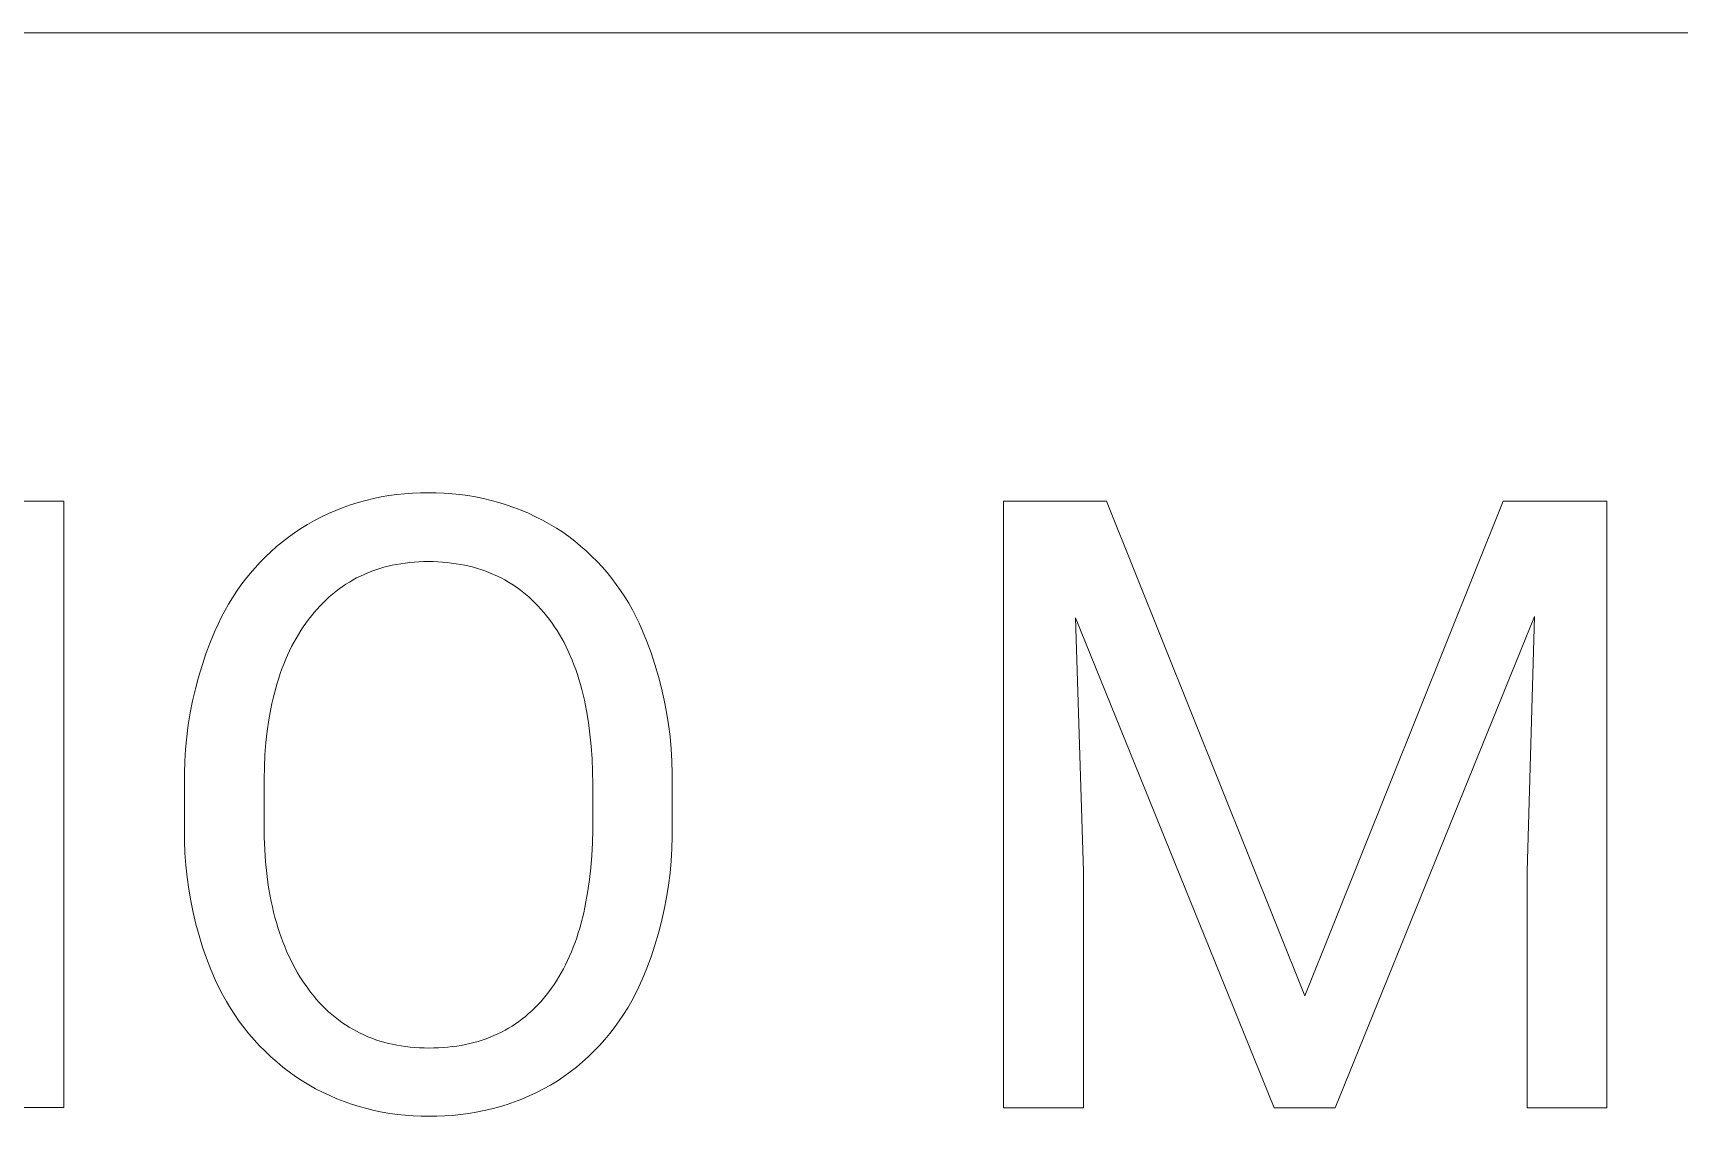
# Model space of a CAD drawing. Header units: millimetres. Extents: x -2542 to 6192, y -257 to 5845.
# Drawn here: x 3714 to 3938.5, y 572 to 719.8 of the extents above; entities that cross this region are included whole.
import ezdxf

# ---------------------------------------------------------------- set-up
doc = ezdxf.new("R2010")
doc.units = ezdxf.units.MM
doc.header["$MEASUREMENT"] = 0
doc.layers.add('Domyślny', color=7, linetype='Continuous', true_color=0x000000)

msp = doc.modelspace()

# ---------------------------------------------------------------- linework, layer by layer
at = {"layer": 'Domyślny', "color": 18, "lineweight": 15, "true_color": 0x000000}
for p, q in [((6183.9, 719.77), (2891.58, 719.77)), ((3707.34, 655.9), (3718.19, 655.9)), ((3718.19, 655.9), (3718.19, 573.19)), ((3757.31, 655.39), (3758.34, 655.72)), ((3758.34, 655.72), (3759.38, 656.01)), ((3759.38, 656.01), (3760.42, 656.26)), ((3760.42, 656.26), (3761.48, 656.48)), ((3761.48, 656.48), (3762.54, 656.66)), ((3762.54, 656.66), (3763.61, 656.81)), ((3763.61, 656.81), (3764.68, 656.92)), ((3764.68, 656.92), (3765.75, 656.99)), ((3765.75, 656.99), (3766.83, 657.03)), ((3766.83, 657.03), (3767.91, 657.03)), ((3767.91, 657.03), (3768.99, 657.03)), ((3768.99, 657.03), (3770.07, 656.99)), ((3770.07, 656.99), (3771.15, 656.92)), ((3771.15, 656.92), (3772.22, 656.81)), ((3772.22, 656.81), (3773.29, 656.67)), ((3773.29, 656.67), (3774.36, 656.49)), ((3774.36, 656.49), (3775.42, 656.27)), ((3775.42, 656.27), (3776.47, 656.02)), ((3776.47, 656.02), (3777.51, 655.74)), ((3777.51, 655.74), (3778.54, 655.41)), ((3846.35, 573.18), (3846.35, 655.89)), ((3846.35, 655.89), (3860.42, 655.89)), ((3860.42, 655.89), (3887.47, 588.42)), ((3887.47, 588.42), (3914.49, 655.89)), ((3914.49, 655.89), (3928.65, 655.89)), ((3928.65, 655.89), (3928.65, 573.18)), ((3752.38, 653.26), (3753.33, 653.75)), ((3753.33, 653.75), (3754.31, 654.21)), ((3754.31, 654.21), (3755.29, 654.64)), ((3755.29, 654.64), (3756.3, 655.03)), ((3756.3, 655.03), (3757.31, 655.39)), ((3778.54, 655.41), (3779.56, 655.06)), ((3779.56, 655.06), (3780.57, 654.67)), ((3780.57, 654.67), (3781.57, 654.25)), ((3781.57, 654.25), (3782.55, 653.79)), ((3782.55, 653.79), (3783.51, 653.3)), ((3783.51, 653.3), (3784.46, 652.78)), ((3748.83, 650.99), (3749.66, 651.6)), ((3749.66, 651.6), (3750.51, 652.17)), ((3750.51, 652.17), (3751.44, 652.73)), ((3751.44, 652.73), (3752.38, 653.26)), ((3784.46, 652.78), (3785.39, 652.23)), ((3785.39, 652.23), (3786.24, 651.66)), ((3786.24, 651.66), (3787.07, 651.07)), ((3787.07, 651.07), (3787.89, 650.44)), ((3745.71, 648.32), (3746.46, 649.02)), ((3746.46, 649.02), (3747.23, 649.71)), ((3747.23, 649.71), (3748.02, 650.36)), ((3748.02, 650.36), (3748.83, 650.99)), ((3787.89, 650.44), (3788.68, 649.79)), ((3788.68, 649.79), (3789.45, 649.12)), ((3789.45, 649.12), (3790.19, 648.42)), ((3743.62, 646.05), (3744.29, 646.83)), ((3744.29, 646.83), (3744.99, 647.58)), ((3744.99, 647.58), (3745.71, 648.32)), ((3760.75, 646.55), (3760.21, 646.36)), ((3761.3, 646.73), (3760.75, 646.55)), ((3761.86, 646.89), (3761.3, 646.73)), ((3762.42, 647.04), (3761.86, 646.89)), ((3763, 647.17), (3762.42, 647.04)), ((3763.58, 647.28), (3763, 647.17)), ((3764.17, 647.38), (3763.58, 647.28)), ((3764.77, 647.47), (3764.17, 647.38)), ((3765.38, 647.54), (3764.77, 647.47)), ((3766, 647.59), (3765.38, 647.54)), ((3766.63, 647.63), (3766, 647.59)), ((3767.26, 647.66), (3766.63, 647.63)), ((3767.91, 647.66), (3767.26, 647.66)), ((3768.56, 647.66), (3767.91, 647.66)), ((3769.21, 647.63), (3768.56, 647.66)), ((3769.85, 647.59), (3769.21, 647.63)), ((3770.48, 647.54), (3769.85, 647.59)), ((3771.1, 647.47), (3770.48, 647.54)), ((3771.72, 647.38), (3771.1, 647.47)), ((3772.32, 647.28), (3771.72, 647.38)), ((3772.91, 647.17), (3772.32, 647.28)), ((3773.5, 647.04), (3772.91, 647.17)), ((3774.07, 646.89), (3773.5, 647.04)), ((3774.64, 646.73), (3774.07, 646.89)), ((3775.2, 646.55), (3774.64, 646.73)), ((3775.74, 646.36), (3775.2, 646.55)), ((3790.19, 648.42), (3790.92, 647.69)), ((3790.92, 647.69), (3791.61, 646.94)), ((3791.61, 646.94), (3792.29, 646.17)), ((3741.77, 643.59), (3742.36, 644.43)), ((3742.36, 644.43), (3742.98, 645.25)), ((3742.98, 645.25), (3743.62, 646.05)), ((3756.68, 644.58), (3756.21, 644.26)), ((3757.16, 644.88), (3756.68, 644.58)), ((3757.65, 645.16), (3757.16, 644.88)), ((3758.14, 645.43), (3757.65, 645.16)), ((3758.65, 645.69), (3758.14, 645.43)), ((3759.16, 645.92), (3758.65, 645.69)), ((3759.68, 646.15), (3759.16, 645.92)), ((3760.21, 646.36), (3759.68, 646.15)), ((3776.28, 646.15), (3775.74, 646.36)), ((3776.81, 645.92), (3776.28, 646.15)), ((3777.33, 645.69), (3776.81, 645.92)), ((3777.84, 645.43), (3777.33, 645.69)), ((3778.35, 645.16), (3777.84, 645.43)), ((3778.84, 644.88), (3778.35, 645.16)), ((3779.32, 644.58), (3778.84, 644.88)), ((3779.8, 644.26), (3779.32, 644.58)), ((3792.29, 646.17), (3792.93, 645.37)), ((3792.93, 645.37), (3793.55, 644.56)), ((3793.55, 644.56), (3794.14, 643.72)), ((3740.67, 641.85), (3741.2, 642.73)), ((3741.2, 642.73), (3741.77, 643.59)), ((3753.98, 642.45), (3753.56, 642.05)), ((3754.41, 642.85), (3753.98, 642.45)), ((3754.85, 643.22), (3754.41, 642.85)), ((3755.29, 643.58), (3754.85, 643.22)), ((3755.75, 643.93), (3755.29, 643.58)), ((3756.21, 644.26), (3755.75, 643.93)), ((3780.27, 643.93), (3779.8, 644.26)), ((3780.72, 643.58), (3780.27, 643.93)), ((3781.17, 643.22), (3780.72, 643.58)), ((3781.61, 642.85), (3781.17, 643.22)), ((3782.04, 642.45), (3781.61, 642.85)), ((3782.46, 642.05), (3782.04, 642.45)), ((3794.14, 643.72), (3794.71, 642.86)), ((3794.71, 642.86), (3795.24, 641.99)), ((3739.24, 639.12), (3739.68, 640.05)), ((3739.68, 640.05), (3740.16, 640.96)), ((3740.16, 640.96), (3740.67, 641.85)), ((3751.97, 640.27), (3751.59, 639.78)), ((3752.35, 640.73), (3751.97, 640.27)), ((3752.75, 641.19), (3752.35, 640.73)), ((3753.15, 641.62), (3752.75, 641.19)), ((3753.56, 642.05), (3753.15, 641.62)), ((3782.87, 641.62), (3782.46, 642.05)), ((3783.27, 641.19), (3782.87, 641.62)), ((3783.67, 640.73), (3783.27, 641.19)), ((3784.05, 640.27), (3783.67, 640.73)), ((3784.43, 639.78), (3784.05, 640.27)), ((3795.24, 641.99), (3795.75, 641.1)), ((3795.75, 641.1), (3796.22, 640.19)), ((3796.22, 640.19), (3796.66, 639.27)), ((3883.25, 573.18), (3856.18, 639.99)), ((3856.18, 639.99), (3857.25, 605.41)), ((3918.77, 640.16), (3891.6, 573.18)), ((3917.75, 605.41), (3918.77, 640.16)), ((3738.18, 636.64), (3738.82, 638.18)), ((3738.82, 638.18), (3739.24, 639.12)), ((3750.2, 637.73), (3749.88, 637.19)), ((3750.53, 638.26), (3750.2, 637.73)), ((3750.87, 638.78), (3750.53, 638.26)), ((3751.23, 639.29), (3750.87, 638.78)), ((3751.59, 639.78), (3751.23, 639.29)), ((3784.79, 639.29), (3784.43, 639.78)), ((3785.14, 638.78), (3784.79, 639.29)), ((3785.48, 638.26), (3785.14, 638.78)), ((3785.81, 637.72), (3785.48, 638.26)), ((3786.12, 637.17), (3785.81, 637.72)), ((3796.66, 639.27), (3797.08, 638.33)), ((3797.08, 638.33), (3797.71, 636.78)), ((3737.59, 635.09), (3738.18, 636.64)), ((3748.99, 635.49), (3748.71, 634.89)), ((3749.27, 636.07), (3748.99, 635.49)), ((3749.57, 636.63), (3749.27, 636.07)), ((3749.88, 637.19), (3749.57, 636.63)), ((3786.43, 636.61), (3786.12, 637.17)), ((3786.72, 636.03), (3786.43, 636.61)), ((3787, 635.44), (3786.72, 636.03)), ((3787.28, 634.83), (3787, 635.44)), ((3797.71, 636.78), (3798.29, 635.2)), ((3736.58, 631.91), (3737.06, 633.51)), ((3737.06, 633.51), (3737.59, 635.09)), ((3748.2, 633.67), (3747.96, 633.04)), ((3748.45, 634.29), (3748.2, 633.67)), ((3748.71, 634.89), (3748.45, 634.29)), ((3787.54, 634.21), (3787.28, 634.83)), ((3787.78, 633.58), (3787.54, 634.21)), ((3788.02, 632.94), (3787.78, 633.58)), ((3798.29, 635.2), (3798.82, 633.61)), ((3798.82, 633.61), (3799.3, 632.01)), ((3736.15, 630.3), (3736.58, 631.91)), ((3747.31, 631.09), (3747.11, 630.41)), ((3747.51, 631.75), (3747.31, 631.09)), ((3747.73, 632.4), (3747.51, 631.75)), ((3747.96, 633.04), (3747.73, 632.4)), ((3788.24, 632.28), (3788.02, 632.94)), ((3788.46, 631.61), (3788.24, 632.28)), ((3788.66, 630.92), (3788.46, 631.61)), ((3788.85, 630.22), (3788.66, 630.92)), ((3799.3, 632.01), (3799.72, 630.39)), ((3735.45, 627.05), (3735.77, 628.68)), ((3735.77, 628.68), (3736.15, 630.3)), ((3746.76, 629.02), (3746.59, 628.31)), ((3746.93, 629.72), (3746.76, 629.02)), ((3747.11, 630.41), (3746.93, 629.72)), ((3789.03, 629.51), (3788.85, 630.22)), ((3789.2, 628.78), (3789.03, 629.51)), ((3789.35, 628.04), (3789.2, 628.78)), ((3799.72, 630.39), (3800.09, 628.75)), ((3800.09, 628.75), (3800.41, 627.11)), ((3735.18, 625.4), (3735.45, 627.05)), ((3746.44, 627.58), (3746.18, 626.09)), ((3746.59, 628.31), (3746.44, 627.58)), ((3789.5, 627.29), (3789.35, 628.04)), ((3789.75, 625.74), (3789.5, 627.29)), ((3800.41, 627.11), (3800.67, 625.45)), ((3734.97, 623.75), (3735.18, 625.4)), ((3745.95, 624.56), (3745.78, 622.98)), ((3746.18, 626.09), (3745.95, 624.56)), ((3789.96, 624.14), (3789.75, 625.74)), ((3790.12, 622.49), (3789.96, 624.14)), ((3800.67, 625.45), (3800.88, 623.79)), ((3734.7, 620.43), (3734.81, 622.09)), ((3734.81, 622.09), (3734.97, 623.75)), ((3745.78, 622.98), (3745.64, 621.35)), ((3790.24, 620.78), (3790.12, 622.49)), ((3800.88, 623.79), (3801.04, 622.12)), ((3801.04, 622.12), (3801.14, 620.45)), ((3734.66, 618.76), (3734.7, 620.43)), ((3745.56, 619.67), (3745.51, 617.94)), ((3745.64, 621.35), (3745.56, 619.67)), ((3790.31, 619.02), (3790.24, 620.78)), ((3801.14, 620.45), (3801.19, 618.77)), ((3734.66, 617.1), (3734.66, 618.76)), ((3745.51, 617.94), (3745.51, 611.86)), ((3790.33, 617.21), (3790.31, 619.02)), ((3801.19, 618.77), (3801.18, 617.1)), ((3734.66, 611.13), (3734.66, 617.1)), ((3790.33, 611.08), (3790.33, 617.21)), ((3801.18, 617.1), (3801.18, 611.86)), ((3734.67, 609.5), (3734.66, 611.13)), ((3745.51, 611.86), (3745.54, 610.1)), ((3790.29, 609.31), (3790.33, 611.08)), ((3801.18, 611.86), (3801.19, 610.19)), ((3734.73, 607.88), (3734.67, 609.5)), ((3745.54, 610.1), (3745.6, 608.39)), ((3745.6, 608.39), (3745.72, 606.73)), ((3790.2, 607.59), (3790.29, 609.31)), ((3801.14, 608.51), (3801.04, 606.84)), ((3801.19, 610.19), (3801.14, 608.51)), ((3734.84, 606.25), (3734.73, 607.88)), ((3735.01, 604.63), (3734.84, 606.25)), ((3745.72, 606.73), (3745.88, 605.12)), ((3790.07, 605.92), (3790.2, 607.59)), ((3801.04, 606.84), (3800.89, 605.18)), ((3735.24, 603.01), (3735.01, 604.63)), ((3745.88, 605.12), (3746.09, 603.55)), ((3789.67, 602.75), (3789.89, 604.31)), ((3789.89, 604.31), (3790.07, 605.92)), ((3800.89, 605.18), (3800.68, 603.52)), ((3857.25, 605.41), (3857.25, 573.18)), ((3917.75, 573.18), (3917.75, 605.41)), ((3735.51, 601.41), (3735.24, 603.01)), ((3746.09, 603.55), (3746.21, 602.78)), ((3746.21, 602.78), (3746.35, 602.03)), ((3746.35, 602.03), (3746.49, 601.29)), ((3789.41, 601.24), (3789.67, 602.75)), ((3800.42, 601.86), (3800.1, 600.22)), ((3800.68, 603.52), (3800.42, 601.86)), ((3735.84, 599.81), (3735.51, 601.41)), ((3736.22, 598.23), (3735.84, 599.81)), ((3746.49, 601.29), (3746.65, 600.56)), ((3746.65, 600.56), (3746.82, 599.84)), ((3746.82, 599.84), (3747, 599.14)), ((3788.94, 599.07), (3789.11, 599.78)), ((3789.11, 599.78), (3789.26, 600.5)), ((3789.26, 600.5), (3789.41, 601.24)), ((3800.1, 600.22), (3799.73, 598.59)), ((3736.66, 596.66), (3736.22, 598.23)), ((3747, 599.14), (3747.19, 598.44)), ((3747.19, 598.44), (3747.39, 597.76)), ((3747.39, 597.76), (3747.61, 597.09)), ((3788.36, 597.02), (3788.56, 597.69)), ((3788.56, 597.69), (3788.76, 598.37)), ((3788.76, 598.37), (3788.94, 599.07)), ((3799.73, 598.59), (3799.3, 596.97)), ((3737.14, 595.1), (3736.66, 596.66)), ((3737.68, 593.56), (3737.14, 595.1)), ((3747.61, 597.09), (3747.84, 596.44)), ((3747.84, 596.44), (3748.08, 595.79)), ((3748.08, 595.79), (3748.33, 595.16)), ((3748.33, 595.16), (3748.59, 594.53)), ((3787.44, 594.46), (3787.69, 595.08)), ((3787.69, 595.08), (3787.92, 595.71)), ((3787.92, 595.71), (3788.15, 596.36)), ((3788.15, 596.36), (3788.36, 597.02)), ((3798.82, 595.37), (3798.29, 593.78)), ((3799.3, 596.97), (3798.82, 595.37)), ((3738.27, 592.04), (3737.68, 593.56)), ((3748.59, 594.53), (3748.86, 593.92)), ((3748.86, 593.92), (3749.15, 593.33)), ((3749.15, 593.33), (3749.44, 592.74)), ((3749.44, 592.74), (3749.75, 592.16)), ((3786.34, 592.12), (3786.64, 592.69)), ((3786.64, 592.69), (3786.91, 593.26)), ((3786.91, 593.26), (3787.18, 593.86)), ((3787.18, 593.86), (3787.44, 594.46)), ((3798.29, 593.78), (3797.71, 592.21)), ((3738.91, 590.54), (3738.27, 592.04)), ((3739.37, 589.57), (3738.91, 590.54)), ((3749.75, 592.16), (3750.07, 591.6)), ((3750.07, 591.6), (3750.41, 591.05)), ((3750.41, 591.05), (3750.75, 590.51)), ((3750.75, 590.51), (3751.11, 589.98)), ((3785.07, 589.99), (3785.41, 590.5)), ((3785.41, 590.5), (3785.73, 591.03)), ((3785.73, 591.03), (3786.04, 591.57)), ((3786.04, 591.57), (3786.34, 592.12)), ((3797.08, 590.66), (3796.64, 589.68)), ((3797.71, 592.21), (3797.08, 590.66)), ((3739.86, 588.61), (3739.37, 589.57)), ((3740.38, 587.67), (3739.86, 588.61)), ((3751.11, 589.98), (3751.47, 589.47)), ((3751.47, 589.47), (3751.85, 588.96)), ((3751.85, 588.96), (3752.24, 588.47)), ((3752.24, 588.47), (3752.64, 588)), ((3783.62, 588.07), (3784, 588.53)), ((3784, 588.53), (3784.37, 589)), ((3784.37, 589), (3784.72, 589.49)), ((3784.72, 589.49), (3785.07, 589.99)), ((3796.17, 588.71), (3795.66, 587.76)), ((3796.64, 589.68), (3796.17, 588.71)), ((3740.94, 586.74), (3740.38, 587.67)), ((3741.52, 585.84), (3740.94, 586.74)), ((3752.64, 588), (3753.05, 587.55)), ((3753.05, 587.55), (3753.46, 587.11)), ((3753.46, 587.11), (3753.89, 586.69)), ((3753.89, 586.69), (3754.32, 586.28)), ((3754.32, 586.28), (3754.76, 585.89)), ((3781.17, 585.64), (3781.6, 586.01)), ((3781.6, 586.01), (3782.03, 586.39)), ((3782.03, 586.39), (3782.44, 586.79)), ((3782.44, 586.79), (3782.84, 587.2)), ((3782.84, 587.2), (3783.24, 587.63)), ((3783.24, 587.63), (3783.62, 588.07)), ((3795.12, 586.82), (3794.55, 585.91)), ((3795.66, 587.76), (3795.12, 586.82)), ((3742.14, 584.96), (3741.52, 585.84)), ((3742.79, 584.09), (3742.14, 584.96)), ((3743.46, 583.25), (3742.79, 584.09)), ((3754.76, 585.89), (3755.21, 585.51)), ((3755.21, 585.51), (3755.67, 585.16)), ((3755.67, 585.16), (3756.14, 584.81)), ((3756.14, 584.81), (3756.62, 584.49)), ((3756.62, 584.49), (3757.1, 584.18)), ((3757.1, 584.18), (3757.6, 583.88)), ((3757.6, 583.88), (3758.1, 583.61)), ((3777.89, 583.49), (3778.38, 583.75)), ((3778.38, 583.75), (3778.87, 584.03)), ((3778.87, 584.03), (3779.35, 584.32)), ((3779.35, 584.32), (3779.82, 584.63)), ((3779.82, 584.63), (3780.28, 584.95)), ((3780.28, 584.95), (3780.73, 585.29)), ((3780.73, 585.29), (3781.17, 585.64)), ((3793.32, 584.14), (3792.66, 583.29)), ((3793.95, 585.02), (3793.32, 584.14)), ((3794.55, 585.91), (3793.95, 585.02)), ((3744.16, 582.44), (3743.46, 583.25)), ((3744.89, 581.64), (3744.16, 582.44)), ((3745.65, 580.88), (3744.89, 581.64)), ((3758.1, 583.61), (3758.61, 583.35)), ((3758.61, 583.35), (3759.13, 583.1)), ((3759.13, 583.1), (3759.66, 582.87)), ((3759.66, 582.87), (3760.2, 582.66)), ((3760.2, 582.66), (3760.74, 582.46)), ((3760.74, 582.46), (3761.3, 582.28)), ((3761.3, 582.28), (3761.86, 582.11)), ((3761.86, 582.11), (3762.44, 581.96)), ((3762.44, 581.96), (3763.02, 581.83)), ((3763.02, 581.83), (3763.61, 581.71)), ((3763.61, 581.71), (3764.21, 581.61)), ((3764.21, 581.61), (3764.82, 581.52)), ((3764.82, 581.52), (3765.44, 581.45)), ((3765.44, 581.45), (3766.06, 581.39)), ((3769.94, 581.39), (3770.57, 581.44)), ((3770.57, 581.44), (3771.19, 581.51)), ((3771.19, 581.51), (3771.8, 581.59)), ((3771.8, 581.59), (3772.4, 581.69)), ((3772.4, 581.69), (3772.99, 581.8)), ((3772.99, 581.8), (3773.57, 581.93)), ((3773.57, 581.93), (3774.14, 582.07)), ((3774.14, 582.07), (3774.71, 582.23)), ((3774.71, 582.23), (3775.26, 582.4)), ((3775.26, 582.4), (3775.8, 582.59)), ((3775.8, 582.59), (3776.34, 582.79)), ((3776.34, 582.79), (3776.86, 583.01)), ((3776.86, 583.01), (3777.38, 583.24)), ((3777.38, 583.24), (3777.89, 583.49)), ((3791.25, 581.67), (3790.5, 580.89)), ((3791.97, 582.47), (3791.25, 581.67)), ((3792.66, 583.29), (3791.97, 582.47)), ((3746.43, 580.13), (3745.65, 580.88)), ((3747.24, 579.42), (3746.43, 580.13)), ((3748.07, 578.73), (3747.24, 579.42)), ((3766.06, 581.39), (3766.7, 581.36)), ((3766.7, 581.36), (3767.34, 581.33)), ((3767.34, 581.33), (3767.99, 581.32)), ((3767.99, 581.32), (3768.65, 581.33)), ((3768.65, 581.33), (3769.3, 581.35)), ((3769.3, 581.35), (3769.94, 581.39)), ((3788.93, 579.42), (3788.11, 578.72)), ((3789.73, 580.14), (3788.93, 579.42)), ((3790.5, 580.89), (3789.73, 580.14)), ((3748.92, 578.07), (3748.07, 578.73)), ((3749.79, 577.44), (3748.92, 578.07)), ((3750.69, 576.84), (3749.79, 577.44)), ((3786.39, 577.42), (3785.5, 576.82)), ((3787.26, 578.06), (3786.39, 577.42)), ((3788.11, 578.72), (3787.26, 578.06)), ((3751.61, 576.29), (3750.69, 576.84)), ((3752.54, 575.77), (3751.61, 576.29)), ((3753.5, 575.29), (3752.54, 575.77)), ((3754.47, 574.83), (3753.5, 575.29)), ((3755.45, 574.41), (3754.47, 574.83)), ((3781.68, 574.8), (3780.68, 574.37)), ((3782.66, 575.25), (3781.68, 574.8)), ((3783.62, 575.74), (3782.66, 575.25)), ((3784.57, 576.26), (3783.62, 575.74)), ((3785.5, 576.82), (3784.57, 576.26)), ((3718.19, 573.19), (3707.22, 573.19)), ((3756.45, 574.02), (3755.45, 574.41)), ((3757.46, 573.67), (3756.45, 574.02)), ((3758.48, 573.35), (3757.46, 573.67)), ((3759.51, 573.06), (3758.48, 573.35)), ((3760.55, 572.81), (3759.51, 573.06)), ((3761.6, 572.59), (3760.55, 572.81)), ((3762.66, 572.41), (3761.6, 572.59)), ((3774.46, 572.57), (3773.39, 572.39)), ((3775.52, 572.78), (3774.46, 572.57)), ((3776.57, 573.03), (3775.52, 572.78)), ((3777.61, 573.31), (3776.57, 573.03)), ((3778.65, 573.63), (3777.61, 573.31)), ((3779.67, 573.99), (3778.65, 573.63)), ((3780.68, 574.37), (3779.67, 573.99)), ((3857.25, 573.18), (3846.35, 573.18)), ((3891.6, 573.18), (3883.25, 573.18)), ((3928.65, 573.18), (3917.75, 573.18)), ((3763.72, 572.27), (3762.66, 572.41)), ((3764.78, 572.16), (3763.72, 572.27)), ((3765.85, 572.08), (3764.78, 572.16)), ((3766.92, 572.05), (3765.85, 572.08)), ((3767.99, 572.05), (3766.92, 572.05)), ((3769.08, 572.04), (3767.99, 572.05)), ((3770.16, 572.07), (3769.08, 572.04)), ((3771.24, 572.14), (3770.16, 572.07)), ((3772.31, 572.25), (3771.24, 572.14)), ((3773.39, 572.39), (3772.31, 572.25))]:
    msp.add_line(p, q, dxfattribs=at)

doc.saveas('drawing.dxf')
